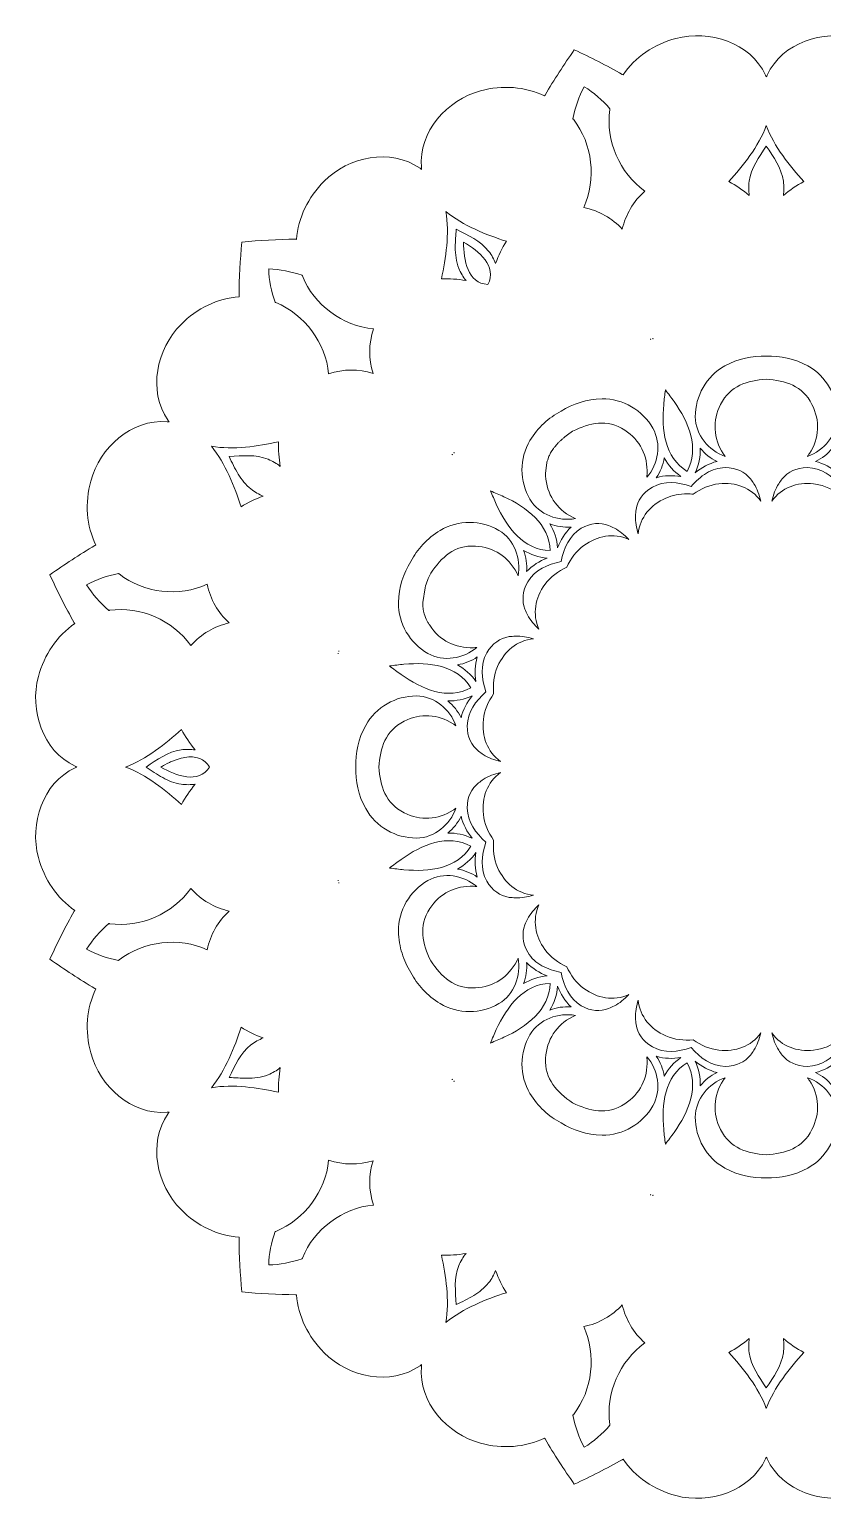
# Model space of a CAD drawing. Header units: inches. Extents: x 55 to 655, y -401 to -5.
# Drawn here: x 155.3 to 257.2, y -401.3 to -212 of the extents above; entities that cross this region are included whole.
import ezdxf

# ---------------------------------------------------------------- set-up
doc = ezdxf.new("R2010")
doc.units = ezdxf.units.IN
doc.header["$MEASUREMENT"] = 0
doc.layers.add('Layer 1', color=7, linetype='Continuous')

# ---------------------------------------------------------------- blocks, each defined once
blk = doc.blocks.new('block 2')
at = {"layer": 'Layer 1', "lineweight": 0}
for points, knots in [([(338.81, -306.77), (338.73, -306.73), (338.66, -306.7), (338.58, -306.67), (338.66, -306.63), (338.73, -306.6), (338.81, -306.56), (343, -304.58), (344.67, -299.37), (343.52, -295.06), (342.77, -292.24), (341.13, -289.81), (338.84, -288.26), (338.86, -288.23), (338.89, -288.2), (338.91, -288.16), (340.05, -286.15), (341.09, -284.1), (342.05, -282), (340.17, -280.66), (338.24, -279.41), (336.25, -278.24), (336.21, -278.22), (336.18, -278.2), (336.14, -278.19), (337.35, -275.7), (337.56, -272.78), (336.79, -269.96), (335.63, -265.65), (331.58, -261.97), (326.97, -262.35), (326.88, -262.35), (326.8, -262.37), (326.71, -262.38), (326.76, -262.31), (326.82, -262.24), (326.86, -262.17), (329.5, -258.36), (328.34, -253.02), (325.19, -249.85), (323.13, -247.79), (320.49, -246.5), (317.73, -246.3), (317.74, -246.27), (317.74, -246.23), (317.74, -246.19), (317.73, -243.88), (317.61, -241.58), (317.38, -239.28), (315.09, -239.06), (312.79, -238.94), (310.48, -238.92), (310.44, -238.92), (310.4, -238.93), (310.36, -238.94), (310.16, -236.17), (308.88, -233.54), (306.81, -231.48), (303.65, -228.33), (298.31, -227.17), (294.49, -229.8), (294.42, -229.85), (294.36, -229.9), (294.29, -229.95), (294.3, -229.87), (294.31, -229.79), (294.32, -229.7), (294.69, -225.08), (291.02, -221.04), (286.71, -219.87), (283.89, -219.11), (280.97, -219.32), (278.48, -220.53), (278.47, -220.49), (278.45, -220.45), (278.43, -220.42), (277.26, -218.43), (276, -216.5), (274.67, -214.62), (272.57, -215.57), (270.51, -216.62), (268.5, -217.76), (268.47, -217.78), (268.44, -217.81), (268.41, -217.83), (266.86, -215.54), (264.43, -213.9), (261.61, -213.15), (257.29, -212), (252.09, -213.66), (250.1, -217.85), (250.06, -217.93), (250.04, -218.01), (250, -218.09), (249.96, -218.01), (249.94, -217.93), (249.9, -217.85), (247.91, -213.66), (242.71, -212), (238.39, -213.15), (235.57, -213.9), (233.14, -215.54), (231.59, -217.83), (231.56, -217.81), (231.53, -217.78), (231.5, -217.76), (229.49, -216.62), (227.43, -215.57), (225.33, -214.62), (224, -216.5), (222.74, -218.43), (221.57, -220.42), (221.55, -220.45), (221.53, -220.49), (221.52, -220.53), (219.03, -219.32), (216.11, -219.11), (213.29, -219.87), (208.98, -221.04), (205.31, -225.08), (205.68, -229.7), (205.69, -229.79), (205.7, -229.87), (205.71, -229.95), (205.64, -229.9), (205.58, -229.85), (205.51, -229.8), (201.69, -227.17), (196.35, -228.33), (193.19, -231.48), (191.12, -233.54), (189.84, -236.17), (189.64, -238.94), (189.6, -238.93), (189.56, -238.92), (189.52, -238.92), (187.21, -238.94), (184.91, -239.06), (182.62, -239.28), (182.39, -241.58), (182.27, -243.88), (182.26, -246.19), (182.26, -246.23), (182.26, -246.27), (182.27, -246.3), (179.51, -246.5), (176.87, -247.79), (174.81, -249.85), (171.66, -253.02), (170.5, -258.36), (173.14, -262.17), (173.18, -262.24), (173.24, -262.31), (173.29, -262.38), (173.2, -262.37), (173.12, -262.35), (173.03, -262.35), (168.42, -261.97), (164.37, -265.65), (163.21, -269.96), (162.44, -272.78), (162.65, -275.7), (163.86, -278.19), (163.82, -278.2), (163.79, -278.22), (163.75, -278.24), (161.76, -279.41), (159.83, -280.66), (157.95, -282), (158.91, -284.1), (159.95, -286.15), (161.09, -288.16), (161.11, -288.2), (161.14, -288.23), (161.16, -288.26), (158.87, -289.81), (157.23, -292.24), (156.48, -295.06), (155.33, -299.37), (157, -304.58), (161.19, -306.56), (161.27, -306.6), (161.34, -306.63), (161.42, -306.67), (161.34, -306.7), (161.27, -306.73), (161.19, -306.77), (157, -308.75), (155.33, -313.96), (156.48, -318.27), (157.23, -321.1), (158.87, -323.53), (161.16, -325.08), (161.14, -325.1), (161.11, -325.13), (161.09, -325.17), (159.95, -327.18), (158.91, -329.24), (157.95, -331.33), (159.83, -332.67), (161.76, -333.93), (163.75, -335.09), (163.79, -335.12), (163.82, -335.13), (163.86, -335.14), (162.65, -337.63), (162.44, -340.55), (163.21, -343.37), (164.37, -347.68), (168.42, -351.36), (173.03, -350.99), (173.12, -350.98), (173.2, -350.97), (173.29, -350.96), (173.24, -351.03), (173.18, -351.09), (173.14, -351.16), (170.5, -354.98), (171.66, -360.32), (174.81, -363.48), (176.87, -365.55), (179.51, -366.83), (182.27, -367.03), (182.26, -367.07), (182.26, -367.11), (182.26, -367.15), (182.27, -369.45), (182.39, -371.76), (182.62, -374.05), (184.91, -374.27), (187.21, -374.39), (189.52, -374.41), (189.56, -374.41), (189.6, -374.41), (189.64, -374.4), (189.84, -377.16), (191.12, -379.79), (193.19, -381.85), (196.35, -385), (201.69, -386.16), (205.51, -383.53), (205.58, -383.48), (205.64, -383.43), (205.71, -383.38), (205.7, -383.46), (205.69, -383.55), (205.68, -383.63), (205.31, -388.25), (208.98, -392.29), (213.29, -393.46), (216.11, -394.22), (219.03, -394.01), (221.52, -392.81), (221.53, -392.84), (221.55, -392.88), (221.57, -392.91), (222.74, -394.91), (224, -396.84), (225.33, -398.72), (227.43, -397.76), (229.49, -396.71), (231.5, -395.58), (231.53, -395.55), (231.56, -395.53), (231.59, -395.5), (233.14, -397.79), (235.57, -399.44), (238.39, -400.19), (242.71, -401.33), (247.91, -399.67), (249.9, -395.48), (249.94, -395.4), (249.96, -395.32), (250, -395.25), (250.04, -395.32), (250.06, -395.4), (250.1, -395.48), (252.09, -399.67), (257.29, -401.33), (261.61, -400.19), (264.43, -399.44), (266.86, -397.79), (268.41, -395.5), (268.44, -395.53), (268.47, -395.55), (268.5, -395.58), (270.51, -396.71), (272.57, -397.76), (274.67, -398.72), (276, -396.84), (277.26, -394.91), (278.43, -392.91), (278.45, -392.88), (278.47, -392.84), (278.48, -392.81), (280.97, -394.01), (283.89, -394.22), (286.71, -393.46), (291.02, -392.29), (294.69, -388.25), (294.32, -383.63), (294.31, -383.55), (294.3, -383.46), (294.29, -383.38), (294.36, -383.43), (294.42, -383.48), (294.49, -383.53), (298.31, -386.16), (303.65, -385), (306.81, -381.85), (308.88, -379.79), (310.16, -377.16), (310.36, -374.4), (310.4, -374.41), (310.44, -374.41), (310.48, -374.41), (312.79, -374.39), (315.09, -374.27), (317.38, -374.05), (317.61, -371.76), (317.73, -369.45), (317.74, -367.15), (317.74, -367.11), (317.74, -367.07), (317.73, -367.03), (320.49, -366.83), (323.13, -365.55), (325.19, -363.48), (328.34, -360.32), (329.5, -354.98), (326.86, -351.16), (326.82, -351.09), (326.76, -351.03), (326.71, -350.96), (326.8, -350.97), (326.88, -350.98), (326.97, -350.99), (331.58, -351.36), (335.63, -347.68), (336.79, -343.37), (337.56, -340.55), (337.35, -337.63), (336.14, -335.14), (336.18, -335.13), (336.21, -335.12), (336.25, -335.09), (338.24, -333.93), (340.17, -332.67), (342.05, -331.33), (341.09, -329.24), (340.05, -327.18), (338.91, -325.17), (338.89, -325.13), (338.86, -325.1), (338.84, -325.08), (341.13, -323.53), (342.77, -321.1), (343.52, -318.27), (344.67, -313.96), (343, -308.75), (338.81, -306.77)], [0, 0, 0, 0, 1, 1, 1, 2, 2, 2, 3, 3, 3, 4, 4, 4, 5, 5, 5, 6, 6, 6, 7, 7, 7, 8, 8, 8, 9, 9, 9, 10, 10, 10, 11, 11, 11, 12, 12, 12, 13, 13, 13, 14, 14, 14, 15, 15, 15, 16, 16, 16, 17, 17, 17, 18, 18, 18, 19, 19, 19, 20, 20, 20, 21, 21, 21, 22, 22, 22, 23, 23, 23, 24, 24, 24, 25, 25, 25, 26, 26, 26, 27, 27, 27, 28, 28, 28, 29, 29, 29, 30, 30, 30, 31, 31, 31, 32, 32, 32, 33, 33, 33, 34, 34, 34, 35, 35, 35, 36, 36, 36, 37, 37, 37, 38, 38, 38, 39, 39, 39, 40, 40, 40, 41, 41, 41, 42, 42, 42, 43, 43, 43, 44, 44, 44, 45, 45, 45, 46, 46, 46, 47, 47, 47, 48, 48, 48, 49, 49, 49, 50, 50, 50, 51, 51, 51, 52, 52, 52, 53, 53, 53, 54, 54, 54, 55, 55, 55, 56, 56, 56, 57, 57, 57, 58, 58, 58, 59, 59, 59, 60, 60, 60, 61, 61, 61, 62, 62, 62, 63, 63, 63, 64, 64, 64, 65, 65, 65, 66, 66, 66, 67, 67, 67, 68, 68, 68, 69, 69, 69, 70, 70, 70, 71, 71, 71, 72, 72, 72, 73, 73, 73, 74, 74, 74, 75, 75, 75, 76, 76, 76, 77, 77, 77, 78, 78, 78, 79, 79, 79, 80, 80, 80, 81, 81, 81, 82, 82, 82, 83, 83, 83, 84, 84, 84, 85, 85, 85, 86, 86, 86, 87, 87, 87, 88, 88, 88, 89, 89, 89, 90, 90, 90, 91, 91, 91, 92, 92, 92, 93, 93, 93, 94, 94, 94, 95, 95, 95, 96, 96, 96, 97, 97, 97, 98, 98, 98, 99, 99, 99, 100, 100, 100, 101, 101, 101, 102, 102, 102, 103, 103, 103, 104, 104, 104, 105, 105, 105, 106, 106, 106, 107, 107, 107, 108, 108, 108, 109, 109, 109, 110, 110, 110, 111, 111, 111, 112, 112, 112, 113, 113, 113, 114, 114, 114, 115, 115, 115, 116, 116, 116, 117, 117, 117, 118, 118, 118, 119, 119, 119, 120, 120, 120, 120]), ([(229.91, -222.18), (229.9, -222.21), (229.89, -222.24), (229.89, -222.27), (229.34, -226.28), (231.14, -230.4), (234.4, -232.74), (232.92, -234.05), (231.92, -235.78), (231.5, -237.64), (230.86, -236.94), (230.1, -236.34), (229.27, -235.86), (228.43, -235.39), (227.51, -235.04), (226.54, -234.85), (228.2, -231.19), (227.7, -226.72), (225.22, -223.52), (225.2, -223.5), (225.18, -223.48), (225.16, -223.45), (225.44, -221.99), (225.92, -220.61), (226.6, -219.34), (227.83, -220.1), (228.94, -221.06), (229.91, -222.18)], [0, 0, 0, 0, 1, 1, 1, 2, 2, 2, 3, 3, 3, 4, 4, 4, 5, 5, 5, 6, 6, 6, 7, 7, 7, 8, 8, 8, 9, 9, 9, 9]), ([(250, -224.33), (251, -227.02), (253.01, -229.52), (254.82, -231.52), (253.9, -232.01), (253.02, -232.61), (252.19, -233.3), (252.29, -232.71), (252.29, -232.1), (252.2, -231.48), (251.96, -229.77), (250.94, -228.39), (250, -226.98), (249.06, -228.39), (248.04, -229.77), (247.8, -231.48), (247.71, -232.1), (247.71, -232.71), (247.81, -233.3), (246.98, -232.61), (246.1, -232.01), (245.18, -231.52), (246.99, -229.52), (249, -227.02), (250, -224.33)], [0, 0, 0, 0, 1, 1, 1, 2, 2, 2, 3, 3, 3, 4, 4, 4, 5, 5, 5, 6, 6, 6, 7, 7, 7, 8, 8, 8, 8]), ([(208.83, -235.36), (211.04, -237.19), (214.04, -238.35), (216.6, -239.18), (216.05, -240.06), (215.59, -241.02), (215.22, -242.04), (215.01, -241.48), (214.7, -240.94), (214.32, -240.45), (213.25, -239.09), (211.68, -238.41), (210.16, -237.65), (210.11, -238.41), (210.04, -239.17), (210.04, -239.92), (210.04, -240.85), (210.14, -241.77), (210.5, -242.66), (210.73, -243.23), (211.04, -243.77), (211.42, -244.23), (210.35, -244.04), (209.29, -243.96), (208.26, -244), (208.82, -241.36), (209.32, -238.19), (208.83, -235.36)], [0, 0, 0, 0, 1, 1, 1, 2, 2, 2, 3, 3, 3, 4, 4, 4, 5, 5, 5, 6, 6, 6, 7, 7, 7, 8, 8, 8, 9, 9, 9, 9]), ([(211.11, -239.31), (213.08, -240.41), (215.45, -242.39), (214.23, -244.72), (211.61, -244.61), (211.08, -241.56), (211.11, -239.31)], [0, 0, 0, 0, 1, 1, 1, 2, 2, 2, 2]), ([(190.39, -243.64), (191.91, -247.38), (195.54, -250.04), (199.53, -250.44), (198.89, -252.32), (198.9, -254.31), (199.47, -256.14), (197.65, -255.56), (195.65, -255.56), (193.77, -256.2), (193.38, -252.2), (190.72, -248.58), (186.97, -247.05), (186.94, -247.04), (186.91, -247.03), (186.88, -247.02), (186.39, -245.62), (186.12, -244.18), (186.07, -242.74), (187.51, -242.79), (188.95, -243.06), (190.35, -243.55), (190.37, -243.58), (190.38, -243.61), (190.39, -243.64)], [0, 0, 0, 0, 1, 1, 1, 2, 2, 2, 3, 3, 3, 4, 4, 4, 5, 5, 5, 6, 6, 6, 7, 7, 7, 8, 8, 8, 8]), ([(235.11, -251.72), (235.13, -251.73), (235.13, -251.75), (235.15, -251.77), (235.15, -251.77), (235.12, -251.79), (235.12, -251.79), (235.12, -251.77), (235.12, -251.74), (235.11, -251.72)], [0, 0, 0, 0, 1, 1, 1, 2, 2, 2, 3, 3, 3, 3]), ([(235.42, -251.69), (235.42, -251.69), (235.42, -251.64), (235.42, -251.64), (235.43, -251.66), (235.43, -251.68), (235.45, -251.7), (235.43, -251.7), (235.42, -251.7), (235.42, -251.69)], [0, 0, 0, 0, 1, 1, 1, 2, 2, 2, 3, 3, 3, 3]), ([(255.35, -255.19), (257.69, -256.48), (259.15, -259.08), (259.12, -261.72), (259.1, -264.04), (257.4, -266.05), (255.3, -266.79), (255.38, -266.67), (255.47, -266.56), (255.54, -266.44), (256.81, -264.45), (256.92, -262.22), (255.87, -260.12), (254.65, -257.7), (252.43, -257.08), (250, -256.89), (247.57, -257.08), (245.35, -257.7), (244.13, -260.12), (243.08, -262.22), (243.19, -264.45), (244.46, -266.44), (244.53, -266.56), (244.62, -266.67), (244.7, -266.79), (242.6, -266.05), (240.9, -264.04), (240.88, -261.72), (240.85, -259.08), (242.31, -256.48), (244.65, -255.19), (246.4, -254.23), (248.2, -253.86), (250, -253.92), (251.8, -253.86), (253.6, -254.23), (255.35, -255.19)], [0, 0, 0, 0, 1, 1, 1, 2, 2, 2, 3, 3, 3, 4, 4, 4, 5, 5, 5, 6, 6, 6, 7, 7, 7, 8, 8, 8, 9, 9, 9, 10, 10, 10, 11, 11, 11, 12, 12, 12, 12]), ([(231.81, -263.42), (229.54, -261.93), (227.31, -262.5), (225.11, -263.56), (225.11, -263.56), (224.75, -263.81), (224.75, -263.81), (224.64, -263.89), (224.52, -263.98), (224.41, -264.06), (224.3, -264.15), (224.19, -264.24), (224.08, -264.33), (223.97, -264.42), (223.86, -264.51), (223.76, -264.6), (223.65, -264.69), (223.55, -264.79), (223.46, -264.88), (223.37, -264.96), (223.3, -265.04), (223.22, -265.12), (223.22, -265.12), (223.1, -265.25), (223.1, -265.25), (223.03, -265.32), (222.97, -265.4), (222.9, -265.48), (222.82, -265.59), (222.73, -265.69), (222.65, -265.8), (222.65, -265.8), (222.29, -266.36), (222.29, -266.36), (222.21, -266.5), (222.14, -266.64), (222.08, -266.78), (222.08, -266.78), (221.91, -267.22), (221.91, -267.22), (221.86, -267.35), (221.82, -267.48), (221.79, -267.62), (221.79, -267.62), (221.63, -268.93), (221.63, -268.93), (221.63, -269.05), (221.64, -269.17), (221.65, -269.29), (221.78, -271.64), (223, -273.51), (225.09, -274.6), (225.22, -274.67), (225.34, -274.72), (225.47, -274.78), (223.28, -275.19), (220.8, -274.3), (219.63, -272.3), (218.29, -270.03), (218.24, -267.05), (219.63, -264.76), (220.66, -263.06), (222.04, -261.84), (223.63, -260.99), (225.15, -260.04), (226.9, -259.46), (228.89, -259.42), (231.57, -259.36), (234.13, -260.88), (235.43, -263.19), (236.57, -265.2), (236.1, -267.79), (234.65, -269.48), (234.66, -269.34), (234.68, -269.2), (234.68, -269.06), (234.79, -266.7), (233.78, -264.72), (231.81, -263.42)], [0, 0, 0, 0, 1, 1, 1, 2, 2, 2, 3, 3, 3, 4, 4, 4, 5, 5, 5, 6, 6, 6, 7, 7, 7, 8, 8, 8, 9, 9, 9, 10, 10, 10, 11, 11, 11, 12, 12, 12, 13, 13, 13, 14, 14, 14, 15, 15, 15, 16, 16, 16, 17, 17, 17, 18, 18, 18, 19, 19, 19, 20, 20, 20, 21, 21, 21, 22, 22, 22, 23, 23, 23, 24, 24, 24, 25, 25, 25, 26, 26, 26, 26]), ([(236.82, -260.12), (236.87, -259.5), (236.95, -258.88), (237.03, -258.26), (237.41, -258.76), (237.79, -259.26), (238.15, -259.76), (240.01, -262.38), (241.46, -265.73), (239.83, -268.72), (236.93, -266.95), (236.51, -263.32), (236.82, -260.12)], [0, 0, 0, 0, 1, 1, 1, 2, 2, 2, 3, 3, 3, 4, 4, 4, 4]), ([(187.33, -264.93), (187.29, -265.96), (187.38, -267.02), (187.56, -268.08), (187.1, -267.71), (186.57, -267.4), (185.99, -267.17), (184.39, -266.52), (182.68, -266.71), (180.99, -266.82), (181.36, -267.59), (181.72, -268.36), (182.16, -269.07), (182.59, -269.79), (183.1, -270.45), (183.79, -270.98), (184.27, -271.37), (184.81, -271.68), (185.37, -271.89), (184.36, -272.26), (183.39, -272.71), (182.52, -273.27), (181.69, -270.7), (180.53, -267.71), (178.7, -265.5), (181.52, -265.98), (184.7, -265.49), (187.33, -264.93)], [0, 0, 0, 0, 1, 1, 1, 2, 2, 2, 3, 3, 3, 4, 4, 4, 5, 5, 5, 6, 6, 6, 7, 7, 7, 8, 8, 8, 9, 9, 9, 9]), ([(209.63, -266.52), (209.65, -266.53), (209.67, -266.54), (209.69, -266.55), (209.68, -266.56), (209.68, -266.57), (209.68, -266.58), (209.66, -266.56), (209.65, -266.54), (209.63, -266.52)], [0, 0, 0, 0, 1, 1, 1, 2, 2, 2, 3, 3, 3, 3]), ([(209.86, -266.3), (209.88, -266.31), (209.9, -266.33), (209.92, -266.34), (209.9, -266.35), (209.89, -266.35), (209.88, -266.35), (209.88, -266.34), (209.86, -266.32), (209.86, -266.3)], [0, 0, 0, 0, 1, 1, 1, 2, 2, 2, 3, 3, 3, 3]), ([(240.85, -268.89), (241.33, -267.89), (241.54, -266.83), (241.52, -265.75), (242.11, -266.46), (242.83, -267.04), (243.67, -267.45), (242.61, -267.71), (241.68, -268.22), (240.85, -268.89)], [0, 0, 0, 0, 1, 1, 1, 2, 2, 2, 3, 3, 3, 3]), ([(256.33, -267.45), (257.17, -267.04), (257.89, -266.46), (258.48, -265.75), (258.46, -266.83), (258.67, -267.89), (259.15, -268.89), (258.32, -268.22), (257.39, -267.71), (256.33, -267.45)], [0, 0, 0, 0, 1, 1, 1, 2, 2, 2, 3, 3, 3, 3]), ([(247.97, -269.68), (248.11, -269.9), (248.26, -270.1), (248.41, -270.3), (248.81, -270.96), (249.1, -271.73), (249.3, -272.53), (248.02, -270.78), (246.07, -270.1), (243.92, -270.32), (242.71, -270.44), (241.6, -270.95), (240.62, -271.64), (240.35, -271.62), (240.09, -271.6), (239.82, -271.6), (238.88, -271.6), (237.96, -271.76), (237.09, -272.15), (235.12, -273.03), (233.77, -274.6), (233.54, -276.75), (233.31, -275.98), (233.18, -275.19), (233.19, -274.43), (233.22, -274.16), (233.25, -273.89), (233.27, -273.62), (233.47, -272.48), (234.09, -271.47), (235.36, -270.75), (236.9, -269.87), (238.67, -270.09), (240.35, -270.65), (240.94, -269.98), (241.58, -269.39), (242.31, -268.95), (243.03, -268.52), (243.83, -268.25), (244.72, -268.24), (246.18, -268.23), (247.22, -268.8), (247.97, -269.68)], [0, 0, 0, 0, 1, 1, 1, 2, 2, 2, 3, 3, 3, 4, 4, 4, 5, 5, 5, 6, 6, 6, 7, 7, 7, 8, 8, 8, 9, 9, 9, 10, 10, 10, 11, 11, 11, 12, 12, 12, 13, 13, 13, 14, 14, 14, 14]), ([(236.89, -266.99), (237.41, -267.93), (238.12, -268.75), (239.03, -269.37), (237.98, -269.21), (236.93, -269.23), (235.87, -269.53), (236.4, -268.77), (236.73, -267.9), (236.89, -266.99)], [0, 0, 0, 0, 1, 1, 1, 2, 2, 2, 3, 3, 3, 3]), ([(259.65, -270.65), (261.33, -270.09), (263.1, -269.87), (264.64, -270.75), (265.91, -271.47), (266.53, -272.48), (266.73, -273.62), (266.75, -273.89), (266.78, -274.16), (266.81, -274.43), (266.82, -275.19), (266.69, -275.98), (266.46, -276.75), (266.23, -274.6), (264.88, -273.03), (262.91, -272.15), (261.8, -271.65), (260.59, -271.53), (259.38, -271.64), (258.89, -271.3), (258.37, -271), (257.81, -270.77), (257.26, -270.54), (256.68, -270.38), (256.08, -270.32), (253.93, -270.1), (251.98, -270.78), (250.7, -272.53), (250.9, -271.73), (251.19, -270.96), (251.59, -270.3), (251.74, -270.1), (251.89, -269.9), (252.03, -269.68), (252.78, -268.8), (253.82, -268.23), (255.28, -268.24), (257.06, -268.25), (258.48, -269.32), (259.65, -270.65)], [0, 0, 0, 0, 1, 1, 1, 2, 2, 2, 3, 3, 3, 4, 4, 4, 5, 5, 5, 6, 6, 6, 7, 7, 7, 8, 8, 8, 9, 9, 9, 10, 10, 10, 11, 11, 11, 12, 12, 12, 13, 13, 13, 13]), ([(222.22, -278.89), (218.82, -278.81), (216.64, -275.87), (215.31, -272.95), (215.05, -272.38), (214.8, -271.81), (214.57, -271.23), (215.14, -271.47), (215.72, -271.72), (216.28, -271.97), (219.2, -273.31), (222.14, -275.48), (222.22, -278.89)], [0, 0, 0, 0, 1, 1, 1, 2, 2, 2, 3, 3, 3, 4, 4, 4, 4]), ([(204.32, -280.29), (205.17, -278.71), (206.39, -277.33), (208.1, -276.3), (210.39, -274.91), (213.36, -274.95), (215.64, -276.29), (217.63, -277.47), (218.52, -279.94), (218.11, -282.14), (218.06, -282.01), (218, -281.88), (217.93, -281.75), (216.84, -279.66), (214.98, -278.45), (212.62, -278.31), (209.92, -278.15), (208.27, -279.77), (206.89, -281.78), (206.78, -282.01), (206.67, -282.24), (206.57, -282.48), (206.54, -282.56), (206.51, -282.63), (206.47, -282.71), (206.35, -283.03), (206.24, -283.34), (206.15, -283.65), (206.15, -283.65), (205.85, -285.55), (205.85, -285.55), (205.85, -285.67), (205.85, -285.79), (205.86, -285.91), (205.87, -286.04), (205.88, -286.15), (205.9, -286.28), (205.92, -286.39), (205.93, -286.5), (205.96, -286.61), (205.96, -286.64), (205.97, -286.66), (205.97, -286.68), (206, -286.79), (206.03, -286.9), (206.06, -287.01), (206.15, -287.31), (206.27, -287.62), (206.43, -287.93), (206.49, -288.05), (206.57, -288.17), (206.64, -288.29), (206.68, -288.36), (206.72, -288.42), (206.76, -288.48), (208.05, -290.44), (210.03, -291.45), (212.39, -291.35), (212.53, -291.35), (212.68, -291.33), (212.81, -291.31), (211.12, -292.77), (208.53, -293.23), (206.52, -292.09), (204.22, -290.8), (202.69, -288.24), (202.75, -285.56), (202.79, -283.57), (203.37, -281.82), (204.32, -280.29)], [0, 0, 0, 0, 1, 1, 1, 2, 2, 2, 3, 3, 3, 4, 4, 4, 5, 5, 5, 6, 6, 6, 7, 7, 7, 8, 8, 8, 9, 9, 9, 10, 10, 10, 11, 11, 11, 12, 12, 12, 13, 13, 13, 14, 14, 14, 15, 15, 15, 16, 16, 16, 17, 17, 17, 18, 18, 18, 19, 19, 19, 20, 20, 20, 21, 21, 21, 22, 22, 22, 23, 23, 23, 23]), ([(229.74, -275.65), (229.99, -275.77), (230.24, -275.89), (230.49, -275.99), (231.15, -276.36), (231.77, -276.87), (232.32, -277.45), (230.34, -276.58), (228.31, -276.97), (226.56, -278.23), (225.58, -278.94), (224.87, -279.93), (224.36, -281.02), (223.26, -281.53), (222.27, -282.24), (221.56, -283.23), (220.3, -284.98), (219.91, -287.01), (220.79, -288.99), (220.2, -288.44), (219.69, -287.82), (219.32, -287.15), (219.22, -286.91), (219.11, -286.66), (218.98, -286.41), (218.6, -285.33), (218.63, -284.14), (219.36, -282.88), (220.26, -281.35), (221.9, -280.65), (223.63, -280.3), (223.99, -278.56), (224.69, -276.93), (226.22, -276.03), (227.47, -275.29), (228.66, -275.26), (229.74, -275.65)], [0, 0, 0, 0, 1, 1, 1, 2, 2, 2, 3, 3, 3, 4, 4, 4, 5, 5, 5, 6, 6, 6, 7, 7, 7, 8, 8, 8, 9, 9, 9, 10, 10, 10, 11, 11, 11, 12, 12, 12, 12]), ([(223.19, -278.53), (223.1, -277.42), (222.75, -276.39), (222.19, -275.47), (223.06, -275.79), (223.98, -275.94), (224.91, -275.86), (224.12, -276.63), (223.57, -277.53), (223.19, -278.53)], [0, 0, 0, 0, 1, 1, 1, 2, 2, 2, 3, 3, 3, 3]), ([(218.81, -278.86), (219.73, -279.42), (220.76, -279.77), (221.86, -279.85), (220.87, -280.24), (219.96, -280.79), (219.2, -281.58), (219.27, -280.65), (219.13, -279.73), (218.81, -278.86)], [0, 0, 0, 0, 1, 1, 1, 2, 2, 2, 3, 3, 3, 3]), ([(162.68, -283.27), (163.95, -282.59), (165.33, -282.1), (166.79, -281.83), (166.81, -281.85), (166.83, -281.87), (166.86, -281.89), (170.05, -284.37), (174.52, -284.86), (178.18, -283.21), (178.57, -285.15), (179.57, -286.88), (180.98, -288.17), (180.04, -288.38), (179.14, -288.73), (178.32, -289.22), (177.49, -289.71), (176.73, -290.33), (176.07, -291.07), (173.73, -287.81), (169.61, -286.01), (165.61, -286.55), (165.58, -286.56), (165.54, -286.57), (165.51, -286.57), (164.39, -285.6), (163.44, -284.49), (162.68, -283.27)], [0, 0, 0, 0, 1, 1, 1, 2, 2, 2, 3, 3, 3, 4, 4, 4, 5, 5, 5, 6, 6, 6, 7, 7, 7, 8, 8, 8, 9, 9, 9, 9]), ([(215.48, -293.76), (214.99, -294.87), (214.87, -296.08), (214.97, -297.28), (214.28, -298.27), (213.78, -299.37), (213.65, -300.59), (213.44, -302.74), (214.11, -304.69), (215.86, -305.96), (215.06, -305.77), (214.3, -305.48), (213.64, -305.08), (213.44, -304.93), (213.23, -304.78), (213.02, -304.63), (212.13, -303.89), (211.56, -302.84), (211.58, -301.39), (211.59, -299.61), (212.66, -298.19), (213.98, -297.02), (213.42, -295.34), (213.21, -293.57), (214.08, -292.02), (214.8, -290.76), (215.82, -290.14), (216.95, -289.93), (217.22, -289.91), (217.5, -289.89), (217.77, -289.86), (218.52, -289.84), (219.31, -289.98), (220.08, -290.2), (217.93, -290.44), (216.37, -291.79), (215.48, -293.76)], [0, 0, 0, 0, 1, 1, 1, 2, 2, 2, 3, 3, 3, 4, 4, 4, 5, 5, 5, 6, 6, 6, 7, 7, 7, 8, 8, 8, 9, 9, 9, 10, 10, 10, 11, 11, 11, 12, 12, 12, 12]), ([(195.04, -292.11), (195.01, -292.1), (194.99, -292.09), (194.97, -292.08), (194.97, -292.08), (195.03, -292.08), (195.03, -292.08), (195.03, -292.09), (195.03, -292.1), (195.04, -292.11)], [0, 0, 0, 0, 1, 1, 1, 2, 2, 2, 3, 3, 3, 3]), ([(195.12, -291.79), (195.12, -291.8), (195.11, -291.81), (195.1, -291.81), (195.09, -291.8), (195.07, -291.79), (195.05, -291.78), (195.07, -291.79), (195.1, -291.79), (195.12, -291.79)], [0, 0, 0, 0, 1, 1, 1, 2, 2, 2, 3, 3, 3, 3]), ([(203.45, -293.48), (206.65, -293.18), (210.28, -293.59), (212.05, -296.5), (209.06, -298.13), (205.71, -296.67), (203.1, -294.81), (202.59, -294.45), (202.09, -294.08), (201.59, -293.7), (202.22, -293.62), (202.83, -293.54), (203.45, -293.48)], [0, 0, 0, 0, 1, 1, 1, 2, 2, 2, 3, 3, 3, 4, 4, 4, 4]), ([(212.7, -295.69), (212.08, -294.78), (211.26, -294.07), (210.32, -293.55), (211.23, -293.4), (212.1, -293.07), (212.87, -292.54), (212.56, -293.59), (212.54, -294.64), (212.7, -295.69)], [0, 0, 0, 0, 1, 1, 1, 2, 2, 2, 3, 3, 3, 3]), ([(198.53, -312.01), (197.56, -310.27), (197.2, -308.46), (197.25, -306.67), (197.2, -304.87), (197.56, -303.06), (198.53, -301.32), (199.82, -298.97), (202.41, -297.52), (205.06, -297.55), (207.37, -297.57), (209.38, -299.26), (210.12, -301.37), (210.01, -301.28), (209.89, -301.2), (209.77, -301.13), (207.78, -299.86), (205.56, -299.74), (203.46, -300.8), (201.03, -302.02), (200.41, -304.24), (200.22, -306.67), (200.41, -309.09), (201.03, -311.32), (203.46, -312.54), (205.56, -313.59), (207.78, -313.47), (209.77, -312.21), (209.89, -312.13), (210.01, -312.05), (210.12, -311.96), (209.38, -314.07), (207.37, -315.77), (205.06, -315.79), (202.41, -315.81), (199.82, -314.36), (198.53, -312.01)], [0, 0, 0, 0, 1, 1, 1, 2, 2, 2, 3, 3, 3, 4, 4, 4, 5, 5, 5, 6, 6, 6, 7, 7, 7, 8, 8, 8, 9, 9, 9, 10, 10, 10, 11, 11, 11, 12, 12, 12, 12]), ([(210.78, -300.34), (210.38, -299.5), (209.8, -298.78), (209.08, -298.18), (210.16, -298.2), (211.22, -298), (212.22, -297.52), (211.56, -298.35), (211.04, -299.28), (210.78, -300.34)], [0, 0, 0, 0, 1, 1, 1, 2, 2, 2, 3, 3, 3, 3]), ([(171.52, -304.56), (172.73, -303.71), (173.86, -302.75), (174.86, -301.85), (175.34, -302.77), (175.94, -303.65), (176.64, -304.48), (176.05, -304.38), (175.43, -304.38), (174.82, -304.46), (173.1, -304.71), (171.73, -305.73), (170.31, -306.67), (171.02, -307.14), (171.71, -307.63), (172.45, -308.03), (173.18, -308.43), (173.96, -308.75), (174.82, -308.87), (175.43, -308.96), (176.05, -308.96), (176.64, -308.86), (175.94, -309.69), (175.34, -310.57), (174.86, -311.48), (172.86, -309.68), (170.36, -307.66), (167.66, -306.67), (169.01, -306.17), (170.31, -305.42), (171.52, -304.56)], [0, 0, 0, 0, 1, 1, 1, 2, 2, 2, 3, 3, 3, 4, 4, 4, 5, 5, 5, 6, 6, 6, 7, 7, 7, 8, 8, 8, 9, 9, 9, 10, 10, 10, 10]), ([(177.23, -305.59), (177.7, -305.79), (178.13, -306.13), (178.47, -306.67), (177.06, -308.88), (174.15, -307.82), (172.23, -306.67), (172.37, -306.58), (172.51, -306.5), (172.65, -306.42), (172.65, -306.42), (173.11, -306.18), (173.11, -306.18), (173.26, -306.11), (173.42, -306.04), (173.58, -305.97), (173.74, -305.9), (173.9, -305.83), (174.07, -305.77), (174.72, -305.53), (175.4, -305.37), (176.04, -305.37), (176.34, -305.37), (176.63, -305.41), (176.91, -305.48), (177.01, -305.51), (177.12, -305.55), (177.23, -305.59)], [0, 0, 0, 0, 1, 1, 1, 2, 2, 2, 3, 3, 3, 4, 4, 4, 5, 5, 5, 6, 6, 6, 7, 7, 7, 8, 8, 8, 9, 9, 9, 9]), ([(217.77, -323.48), (217.5, -323.44), (217.22, -323.42), (216.95, -323.4), (215.82, -323.19), (214.8, -322.57), (214.08, -321.31), (213.21, -319.76), (213.42, -318), (213.98, -316.32), (212.66, -315.15), (211.59, -313.72), (211.58, -311.94), (211.56, -310.49), (212.13, -309.44), (213.02, -308.7), (213.23, -308.56), (213.44, -308.41), (213.64, -308.26), (214.3, -307.85), (215.06, -307.56), (215.86, -307.37), (214.11, -308.65), (213.44, -310.6), (213.65, -312.75), (213.78, -313.96), (214.28, -315.06), (214.97, -316.05), (214.87, -317.26), (214.99, -318.46), (215.48, -319.57), (216.37, -321.54), (217.93, -322.9), (220.08, -323.13), (219.31, -323.36), (218.52, -323.49), (217.77, -323.48)], [0, 0, 0, 0, 1, 1, 1, 2, 2, 2, 3, 3, 3, 4, 4, 4, 5, 5, 5, 6, 6, 6, 7, 7, 7, 8, 8, 8, 9, 9, 9, 10, 10, 10, 11, 11, 11, 12, 12, 12, 12]), ([(210.78, -312.99), (211.04, -314.06), (211.56, -314.99), (212.22, -315.82), (211.22, -315.34), (210.16, -315.13), (209.08, -315.15), (209.8, -314.56), (210.38, -313.83), (210.78, -312.99)], [0, 0, 0, 0, 1, 1, 1, 2, 2, 2, 3, 3, 3, 3]), ([(201.59, -319.64), (202.09, -319.25), (202.59, -318.88), (203.1, -318.52), (205.71, -316.66), (209.06, -315.2), (212.05, -316.83), (210.28, -319.74), (206.65, -320.16), (203.45, -319.85), (202.83, -319.79), (202.22, -319.72), (201.59, -319.64)], [0, 0, 0, 0, 1, 1, 1, 2, 2, 2, 3, 3, 3, 4, 4, 4, 4]), ([(212.87, -320.79), (212.1, -320.27), (211.23, -319.93), (210.32, -319.78), (211.26, -319.26), (212.08, -318.55), (212.7, -317.64), (212.54, -318.69), (212.56, -319.74), (212.87, -320.79)], [0, 0, 0, 0, 1, 1, 1, 2, 2, 2, 3, 3, 3, 3]), ([(194.97, -321.25), (194.99, -321.24), (195.01, -321.23), (195.04, -321.22), (195.03, -321.23), (195.03, -321.24), (195.03, -321.25), (195.03, -321.25), (194.97, -321.25), (194.97, -321.25)], [0, 0, 0, 0, 1, 1, 1, 2, 2, 2, 3, 3, 3, 3]), ([(195.05, -321.55), (195.07, -321.54), (195.09, -321.53), (195.1, -321.52), (195.11, -321.53), (195.12, -321.54), (195.12, -321.54), (195.1, -321.55), (195.07, -321.55), (195.05, -321.55)], [0, 0, 0, 0, 1, 1, 1, 2, 2, 2, 3, 3, 3, 3]), ([(206.52, -321.24), (208.53, -320.1), (211.12, -320.56), (212.81, -322.02), (212.68, -322), (212.53, -321.99), (212.39, -321.98), (210.03, -321.88), (208.05, -322.89), (206.76, -324.85), (205.26, -327.12), (205.84, -329.36), (206.89, -331.56), (208.27, -333.57), (209.92, -335.18), (212.62, -335.02), (214.98, -334.88), (216.84, -333.67), (217.93, -331.58), (218, -331.45), (218.06, -331.32), (218.11, -331.19), (218.52, -333.39), (217.63, -335.86), (215.64, -337.04), (213.36, -338.38), (210.39, -338.42), (208.1, -337.03), (206.39, -336), (205.17, -334.62), (204.32, -333.04), (203.85, -332.28), (203.47, -331.46), (203.2, -330.58), (202.92, -329.71), (202.77, -328.77), (202.75, -327.77), (202.69, -325.1), (204.22, -322.54), (206.52, -321.24)], [0, 0, 0, 0, 1, 1, 1, 2, 2, 2, 3, 3, 3, 4, 4, 4, 5, 5, 5, 6, 6, 6, 7, 7, 7, 8, 8, 8, 9, 9, 9, 10, 10, 10, 11, 11, 11, 12, 12, 12, 13, 13, 13, 13]), ([(162.68, -330.07), (163.44, -328.84), (164.39, -327.73), (165.51, -326.76), (165.54, -326.77), (165.58, -326.78), (165.61, -326.78), (169.61, -327.33), (173.73, -325.52), (176.07, -322.26), (177.38, -323.75), (179.11, -324.75), (180.98, -325.16), (180.27, -325.81), (179.67, -326.56), (179.2, -327.4), (178.72, -328.24), (178.37, -329.15), (178.18, -330.13), (174.52, -328.47), (170.05, -328.97), (166.86, -331.44), (166.83, -331.47), (166.81, -331.49), (166.79, -331.51), (165.33, -331.23), (163.95, -330.74), (162.68, -330.07)], [0, 0, 0, 0, 1, 1, 1, 2, 2, 2, 3, 3, 3, 4, 4, 4, 5, 5, 5, 6, 6, 6, 7, 7, 7, 8, 8, 8, 9, 9, 9, 9]), ([(230.49, -337.34), (230.24, -337.45), (229.99, -337.56), (229.74, -337.68), (228.66, -338.07), (227.47, -338.04), (226.22, -337.31), (224.69, -336.41), (223.99, -334.77), (223.63, -333.04), (222.76, -332.86), (221.92, -332.59), (221.18, -332.18), (220.44, -331.77), (219.81, -331.22), (219.36, -330.45), (218.63, -329.2), (218.6, -328.01), (218.98, -326.92), (219.11, -326.67), (219.22, -326.42), (219.32, -326.18), (219.69, -325.51), (220.2, -324.9), (220.79, -324.34), (219.91, -326.33), (220.3, -328.35), (221.56, -330.1), (222.27, -331.09), (223.26, -331.8), (224.36, -332.31), (224.87, -333.4), (225.58, -334.39), (226.56, -335.1), (228.31, -336.37), (230.34, -336.76), (232.32, -335.88), (231.77, -336.47), (231.15, -336.98), (230.49, -337.34)], [0, 0, 0, 0, 1, 1, 1, 2, 2, 2, 3, 3, 3, 4, 4, 4, 5, 5, 5, 6, 6, 6, 7, 7, 7, 8, 8, 8, 9, 9, 9, 10, 10, 10, 11, 11, 11, 12, 12, 12, 13, 13, 13, 13]), ([(219.2, -331.76), (219.96, -332.55), (220.87, -333.1), (221.86, -333.48), (220.76, -333.56), (219.73, -333.92), (218.81, -334.47), (219.13, -333.6), (219.27, -332.68), (219.2, -331.76)], [0, 0, 0, 0, 1, 1, 1, 2, 2, 2, 3, 3, 3, 3]), ([(216.28, -341.36), (215.72, -341.62), (215.14, -341.86), (214.57, -342.1), (214.8, -341.52), (215.05, -340.95), (215.31, -340.38), (216.64, -337.47), (218.82, -334.53), (222.22, -334.44), (222.14, -337.85), (219.2, -340.02), (216.28, -341.36)], [0, 0, 0, 0, 1, 1, 1, 2, 2, 2, 3, 3, 3, 4, 4, 4, 4]), ([(223.19, -334.8), (223.57, -335.8), (224.12, -336.71), (224.91, -337.47), (223.98, -337.39), (223.06, -337.54), (222.19, -337.86), (222.75, -336.94), (223.1, -335.91), (223.19, -334.8)], [0, 0, 0, 0, 1, 1, 1, 2, 2, 2, 3, 3, 3, 3]), ([(240.35, -342.69), (238.67, -343.25), (236.9, -343.46), (235.36, -342.58), (234.09, -341.87), (233.47, -340.85), (233.27, -339.72), (233.25, -339.44), (233.22, -339.17), (233.19, -338.9), (233.18, -338.14), (233.31, -337.35), (233.54, -336.58), (233.77, -338.74), (235.12, -340.3), (237.09, -341.18), (238.2, -341.68), (239.41, -341.8), (240.62, -341.69), (241.6, -342.39), (242.71, -342.89), (243.92, -343.01), (246.07, -343.23), (248.02, -342.56), (249.3, -340.81), (249.1, -341.61), (248.81, -342.37), (248.41, -343.03), (248.26, -343.23), (248.11, -343.44), (247.97, -343.65), (247.22, -344.53), (246.18, -345.1), (244.72, -345.09), (242.94, -345.08), (241.52, -344.01), (240.35, -342.69)], [0, 0, 0, 0, 1, 1, 1, 2, 2, 2, 3, 3, 3, 4, 4, 4, 5, 5, 5, 6, 6, 6, 7, 7, 7, 8, 8, 8, 9, 9, 9, 10, 10, 10, 11, 11, 11, 12, 12, 12, 12]), ([(252.03, -343.65), (251.89, -343.44), (251.74, -343.23), (251.59, -343.03), (251.19, -342.37), (250.9, -341.61), (250.7, -340.81), (251.98, -342.56), (253.93, -343.23), (256.08, -343.01), (257.29, -342.89), (258.4, -342.39), (259.38, -341.69), (260.59, -341.8), (261.8, -341.68), (262.91, -341.18), (264.88, -340.3), (266.23, -338.74), (266.46, -336.58), (266.69, -337.35), (266.82, -338.14), (266.81, -338.9), (266.78, -339.17), (266.75, -339.44), (266.73, -339.72), (266.53, -340.85), (265.91, -341.87), (264.64, -342.58), (263.1, -343.46), (261.33, -343.25), (259.65, -342.69), (258.48, -344.01), (257.06, -345.08), (255.28, -345.09), (253.82, -345.1), (252.78, -344.53), (252.03, -343.65)], [0, 0, 0, 0, 1, 1, 1, 2, 2, 2, 3, 3, 3, 4, 4, 4, 5, 5, 5, 6, 6, 6, 7, 7, 7, 8, 8, 8, 9, 9, 9, 10, 10, 10, 11, 11, 11, 12, 12, 12, 12]), ([(234.68, -344.28), (234.68, -344.13), (234.66, -343.99), (234.65, -343.85), (236.1, -345.55), (236.57, -348.14), (235.43, -350.15), (234.13, -352.45), (231.57, -353.97), (228.89, -353.92), (226.9, -353.88), (225.15, -353.29), (223.63, -352.35), (222.04, -351.5), (220.66, -350.27), (219.63, -348.57), (218.24, -346.28), (218.29, -343.3), (219.63, -341.03), (220.8, -339.04), (223.28, -338.14), (225.47, -338.56), (225.34, -338.61), (225.22, -338.67), (225.09, -338.74), (223, -339.83), (221.78, -341.69), (221.65, -344.04), (221.49, -346.75), (223.1, -348.4), (225.11, -349.78), (227.31, -350.83), (229.54, -351.4), (231.81, -349.91), (233.78, -348.62), (234.79, -346.63), (234.68, -344.28)], [0, 0, 0, 0, 1, 1, 1, 2, 2, 2, 3, 3, 3, 4, 4, 4, 5, 5, 5, 6, 6, 6, 7, 7, 7, 8, 8, 8, 9, 9, 9, 10, 10, 10, 11, 11, 11, 12, 12, 12, 12]), ([(180.98, -344.08), (181.6, -342.74), (182.1, -341.35), (182.52, -340.07), (183.39, -340.62), (184.36, -341.08), (185.37, -341.45), (184.81, -341.66), (184.27, -341.97), (183.79, -342.35), (182.42, -343.42), (181.74, -344.99), (180.99, -346.51), (181.75, -346.56), (182.51, -346.62), (183.26, -346.62), (184.19, -346.62), (185.11, -346.53), (185.99, -346.17), (186.57, -345.94), (187.1, -345.63), (187.56, -345.25), (187.38, -346.31), (187.29, -347.37), (187.33, -348.41), (184.7, -347.85), (181.52, -347.35), (178.7, -347.83), (179.61, -346.73), (180.36, -345.43), (180.98, -344.08)], [0, 0, 0, 0, 1, 1, 1, 2, 2, 2, 3, 3, 3, 4, 4, 4, 5, 5, 5, 6, 6, 6, 7, 7, 7, 8, 8, 8, 9, 9, 9, 10, 10, 10, 10]), ([(236.89, -346.34), (236.73, -345.43), (236.4, -344.57), (235.87, -343.8), (236.93, -344.11), (237.98, -344.13), (239.03, -343.96), (238.12, -344.58), (237.41, -345.41), (236.89, -346.34)], [0, 0, 0, 0, 1, 1, 1, 2, 2, 2, 3, 3, 3, 3]), ([(243.67, -345.89), (242.83, -346.29), (242.11, -346.87), (241.52, -347.59), (241.54, -346.51), (241.33, -345.44), (240.85, -344.44), (241.68, -345.11), (242.61, -345.62), (243.67, -345.89)], [0, 0, 0, 0, 1, 1, 1, 2, 2, 2, 3, 3, 3, 3]), ([(259.15, -344.44), (258.67, -345.44), (258.46, -346.51), (258.48, -347.59), (257.89, -346.87), (257.17, -346.29), (256.33, -345.89), (257.39, -345.62), (258.32, -345.11), (259.15, -344.44)], [0, 0, 0, 0, 1, 1, 1, 2, 2, 2, 3, 3, 3, 3]), ([(239.83, -344.62), (241.46, -347.61), (240.01, -350.95), (238.15, -353.57), (237.79, -354.08), (237.41, -354.57), (237.03, -355.07), (236.95, -354.45), (236.87, -353.83), (236.82, -353.21), (236.51, -350.02), (236.93, -346.39), (239.83, -344.62)], [0, 0, 0, 0, 1, 1, 1, 2, 2, 2, 3, 3, 3, 4, 4, 4, 4]), ([(209.69, -346.78), (209.67, -346.79), (209.65, -346.8), (209.63, -346.81), (209.65, -346.79), (209.66, -346.77), (209.68, -346.75), (209.68, -346.76), (209.68, -346.77), (209.69, -346.78)], [0, 0, 0, 0, 1, 1, 1, 2, 2, 2, 3, 3, 3, 3]), ([(209.92, -346.99), (209.9, -347), (209.88, -347.02), (209.86, -347.03), (209.86, -347.02), (209.88, -347), (209.88, -346.98), (209.89, -346.98), (209.9, -346.98), (209.92, -346.99)], [0, 0, 0, 0, 1, 1, 1, 2, 2, 2, 3, 3, 3, 3]), ([(244.65, -358.14), (242.31, -356.85), (240.85, -354.25), (240.88, -351.61), (240.9, -349.3), (242.6, -347.29), (244.7, -346.55), (244.62, -346.66), (244.53, -346.77), (244.46, -346.89), (243.19, -348.88), (243.08, -351.11), (244.13, -353.21), (245.35, -355.64), (247.57, -356.26), (250, -356.45), (252.43, -356.26), (254.65, -355.64), (255.87, -353.21), (256.92, -351.11), (256.81, -348.88), (255.54, -346.89), (255.47, -346.77), (255.38, -346.66), (255.3, -346.55), (257.4, -347.29), (259.1, -349.3), (259.12, -351.61), (259.15, -354.25), (257.69, -356.85), (255.35, -358.14), (253.6, -359.1), (251.8, -359.47), (250, -359.41), (248.2, -359.47), (246.4, -359.1), (244.65, -358.14)], [0, 0, 0, 0, 1, 1, 1, 2, 2, 2, 3, 3, 3, 4, 4, 4, 5, 5, 5, 6, 6, 6, 7, 7, 7, 8, 8, 8, 9, 9, 9, 10, 10, 10, 11, 11, 11, 12, 12, 12, 12]), ([(190.35, -369.79), (188.95, -370.28), (187.51, -370.55), (186.07, -370.59), (186.12, -369.15), (186.39, -367.71), (186.88, -366.31), (186.91, -366.3), (186.94, -366.29), (186.97, -366.28), (190.72, -364.75), (193.38, -361.13), (193.77, -357.14), (195.65, -357.77), (197.65, -357.77), (199.47, -357.2), (198.9, -359.02), (198.89, -361.01), (199.53, -362.89), (195.54, -363.29), (191.91, -365.95), (190.39, -369.7), (190.38, -369.73), (190.37, -369.76), (190.35, -369.79)], [0, 0, 0, 0, 1, 1, 1, 2, 2, 2, 3, 3, 3, 4, 4, 4, 5, 5, 5, 6, 6, 6, 7, 7, 7, 8, 8, 8, 8]), ([(235.15, -361.57), (235.13, -361.58), (235.13, -361.6), (235.11, -361.62), (235.12, -361.59), (235.12, -361.57), (235.12, -361.54), (235.13, -361.55), (235.14, -361.56), (235.15, -361.57)], [0, 0, 0, 0, 1, 1, 1, 2, 2, 2, 3, 3, 3, 3]), ([(235.45, -361.63), (235.43, -361.65), (235.43, -361.68), (235.42, -361.7), (235.42, -361.7), (235.42, -361.64), (235.42, -361.64), (235.42, -361.64), (235.43, -361.63), (235.45, -361.63)], [0, 0, 0, 0, 1, 1, 1, 2, 2, 2, 3, 3, 3, 3]), ([(208.26, -369.33), (209.29, -369.38), (210.35, -369.29), (211.42, -369.1), (211.04, -369.57), (210.73, -370.1), (210.5, -370.67), (209.85, -372.28), (210.05, -373.98), (210.16, -375.68), (210.92, -375.3), (211.69, -374.94), (212.41, -374.51), (213.12, -374.07), (213.78, -373.56), (214.32, -372.88), (214.7, -372.39), (215.01, -371.86), (215.22, -371.3), (215.59, -372.31), (216.05, -373.28), (216.6, -374.15), (214.04, -374.98), (211.04, -376.14), (208.83, -377.97), (209.32, -375.14), (208.82, -371.97), (208.26, -369.33)], [0, 0, 0, 0, 1, 1, 1, 2, 2, 2, 3, 3, 3, 4, 4, 4, 5, 5, 5, 6, 6, 6, 7, 7, 7, 8, 8, 8, 9, 9, 9, 9]), ([(229.89, -391.06), (229.89, -391.09), (229.9, -391.12), (229.91, -391.15), (228.94, -392.28), (227.83, -393.23), (226.6, -393.99), (225.92, -392.72), (225.44, -391.34), (225.16, -389.88), (225.18, -389.86), (225.2, -389.83), (225.22, -389.81), (227.7, -386.61), (228.2, -382.15), (226.54, -378.49), (228.49, -378.1), (230.21, -377.1), (231.5, -375.69), (231.71, -376.62), (232.07, -377.52), (232.55, -378.35), (233.04, -379.18), (233.66, -379.94), (234.4, -380.6), (231.14, -382.94), (229.34, -387.05), (229.89, -391.06)], [0, 0, 0, 0, 1, 1, 1, 2, 2, 2, 3, 3, 3, 4, 4, 4, 5, 5, 5, 6, 6, 6, 7, 7, 7, 8, 8, 8, 9, 9, 9, 9]), ([(250, -389), (249, -386.31), (246.99, -383.81), (245.18, -381.81), (246.1, -381.33), (246.98, -380.72), (247.81, -380.03), (247.71, -380.62), (247.71, -381.24), (247.8, -381.85), (248.04, -383.57), (249.06, -384.94), (250, -386.36), (250.94, -384.94), (251.96, -383.57), (252.2, -381.85), (252.29, -381.24), (252.29, -380.62), (252.19, -380.03), (253.02, -380.72), (253.9, -381.33), (254.82, -381.81), (253.01, -383.81), (251, -386.31), (250, -389)], [0, 0, 0, 0, 1, 1, 1, 2, 2, 2, 3, 3, 3, 4, 4, 4, 5, 5, 5, 6, 6, 6, 7, 7, 7, 8, 8, 8, 8])]:
    blk.add_open_spline(points, degree=3, knots=knots, dxfattribs=at)

msp = doc.modelspace()

# ---------------------------------------------------------------- block references
at = {"layer": 'Layer 1'}
msp.add_blockref('block 2', (0, 0), dxfattribs=at)

doc.saveas('drawing.dxf')
